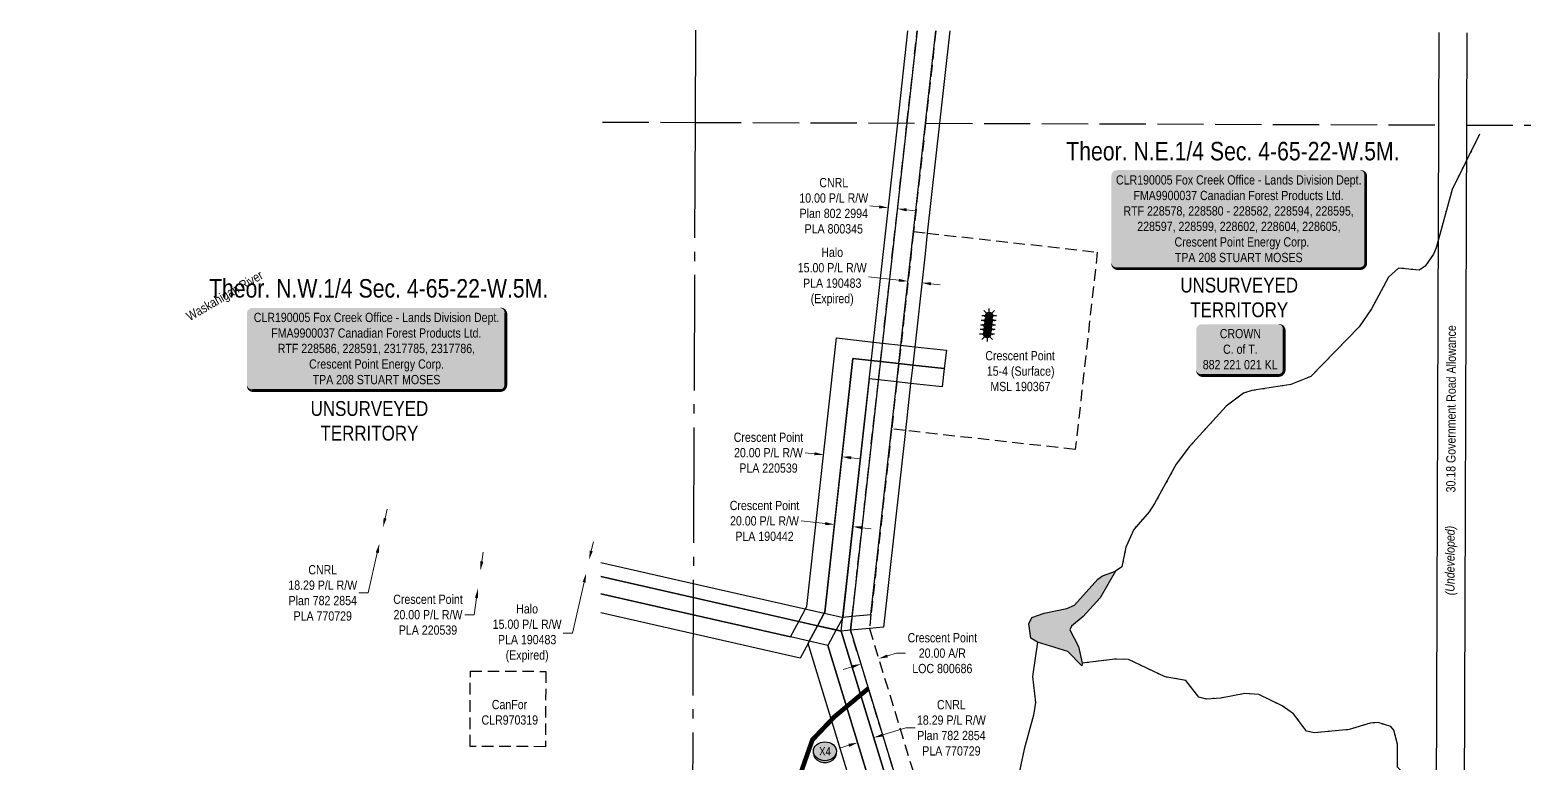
# Model space of a CAD drawing. Extents: x 479493 to 483772, y 6048995 to 6053527.
# Drawn here: x 482149 to 483772, y 6050003 to 6050796 of the extents above; entities that cross this region are included whole.
import ezdxf
from ezdxf.enums import TextEntityAlignment as Align

# ---------------------------------------------------------------- set-up
doc = ezdxf.new("R2010")
doc.units = 0
doc.header["$LTSCALE"] = 5
doc.header["$PDMODE"] = 35
doc.header["$PDSIZE"] = 5
for name, pattern in [('foc-ACCESSROAD', [3.75, 2.5, -1.25]), ('foc-QUARTERLINE', [33, 25, -3, 2, -3]), ('foc-UNSURVEYED', [12.5, 10, -2.5]), ('foc-WHEELTRACKS', [2, 0.4, -1.6])]:
    doc.linetypes.add(name, pattern=pattern)
doc.layers.get('Defpoints').update_dxf_attribs({"color": 9})
for name, color, linetype in [('AS-OWNER', 7, 'Continuous'), ('C-AR', 13, 'foc-ACCESSROAD'), ('C-RW', 13, 'Continuous'), ('C-SYMBOL', 7, 'Continuous'), ('C-WS', 13, 'foc-ACCESSROAD'), ('C-WS-S', 13, 'Continuous'), ('F-RW', 190, 'Continuous'), ('F-WS', 190, 'foc-ACCESSROAD'), ('L-QSEC', 8, 'foc-QUARTERLINE'), ('L-ROAD-T', 7, 'Continuous'), ('L-SEC', 7, 'Continuous'), ('L-UNS-T', 3, 'Continuous'), ('L-USEC', 7, 'foc-UNSURVEYED'), ('oil_and_gas_wells_pt', 7, 'Continuous'), ('P-CROSSINGS', 250, 'Continuous'), ('P-PROPOSED', 10, 'Continuous'), ('T-WATER', 160, 'Continuous'), ('T-WATER-H', 133, 'Continuous'), ('T-WATER-P3', 160, 'foc-WHEELTRACKS'), ('T-WATER-T', 170, 'Continuous')]:
    doc.layers.add(name, color=color, linetype=linetype)
for name, color, linetype, lineweight in [('C-AR-T', 13, 'Continuous', 9), ('C-RW-T', 13, 'Continuous', 9), ('C-WS-T', 13, 'Continuous', 9), ('F-RW-T', 190, 'Continuous', 9), ('F-WS-T', 190, 'Continuous', 9), ('T-TEXT', 48, 'Continuous', 18)]:
    doc.layers.add(name, color=color, linetype=linetype, lineweight=lineweight)
doc.styles.add('175L', font='', dxfattribs={"height": 20})
doc.styles.add('80', font='', dxfattribs={"height": 10})
doc.styles.add('80CG', font='', dxfattribs={"height": 10})
doc.styles.add('80L', font='', dxfattribs={"height": 10})
doc.styles.add('80LS', font='', dxfattribs={"height": 10})
doc.styles.add('Crossing', font='', dxfattribs={"height": 10})
doc.styles.add('foc-LtypeFont', font='', dxfattribs={"height": 7.35})
doc.styles.get('175L').set_extended_font_data('Arial Narrow')
doc.styles.get('80').set_extended_font_data('Arial Narrow')
doc.styles.get('80CG').set_extended_font_data('Arial Narrow')
doc.styles.get('80L').set_extended_font_data('Arial Narrow')
doc.styles.get('80LS').set_extended_font_data('Arial Narrow', italic=True)
doc.styles.get('Crossing').set_extended_font_data('Arial Narrow')
doc.styles.get('foc-LtypeFont').set_extended_font_data('Arial Narrow')
doc.linetypes.add('foc-TOPO-flowdirection-NOLINE', pattern='A,0,[">",foc-LtypeFont,S=0.3,R=0,X=0,Y=-0.945],-20,[">",foc-LtypeFont,S=0.3,R=0,X=0,Y=-0.945],0', length=20)
doc.dimstyles.new('Compass 5 000', dxfattribs={"dimscale": 5, "dimtxt": 9, "dimasz": 2, "dimexe": 0.2, "dimexo": 0.0625, "dimgap": 0.5, "dimtad": 0, "dimtih": 1, "dimtoh": 1, "dimzin": 0, "dimdsep": 46, "dimtxsty": '80CG', "dimcen": 0.1, "dimse1": 1, "dimse2": 1, "dimclrd": 256, "dimclrt": 256, "dimaunit": 1, "dimadec": 4, "dimazin": 0, "dimtfac": 0.06, "dimtofl": 0, "dimtmove": 0, "dimatfit": 1, "dimfxl": 0.2, "dimtolj": 1, "dimtzin": 0, "dimlwd": -1, "dimarcsym": 0})

# ---------------------------------------------------------------- blocks, each defined once
blk = doc.blocks.new('*D28')
at = {"layer": 'Defpoints', "color": 0, "transparency": 16777216}
for p in [(482753.5, 6050223.3), (482787, 6050200.3), (482790.3, 6050214.9)]:
    blk.add_point(p, dxfattribs=at)
at = {"layer": 'F-RW-T', "transparency": 16777216}
for p, q in [((482755.7, 6050233), (482758, 6050242.8)), ((482748, 6050198.9), (482735.5, 6050143.7)), ((482735.5, 6050143.7), (482725.5, 6050143.7))]:
    blk.add_line(p, q, dxfattribs=at)
for points in [[(482754.1, 6050233.4), (482757.4, 6050232.7), (482753.5, 6050223.3)], [(482746.4, 6050199.3), (482749.6, 6050198.5), (482750.2, 6050208.6)]]:
    blk.add_solid(points, dxfattribs=at)
at = {"layer": 'F-RW-T', "transparency": 16777216, "insert": (482686.4, 6050143.7), "char_height": 10, "attachment_point": 5, "style": '80CG'}
blk.add_mtext('\\A1;Halo\\P15.00 P/L R/W\\PPLA 190483\\P(Expired)', dxfattribs=at)
blk = doc.blocks.new('*D29')
at = {"layer": 'Defpoints', "color": 0, "transparency": 16777216}
for p in [(483077.1, 6050605.9), (483076.9, 6050604.1), (483087.1, 6050604.8)]:
    blk.add_point(p, dxfattribs=at)
at = {"layer": 'F-RW-T', "transparency": 16777216}
for p, q in [((483067, 6050605.2), (483057.1, 6050606.3)), ((483096.8, 6050601.9), (483106.7, 6050600.8))]:
    blk.add_line(p, q, dxfattribs=at)
for points in [[(483067.2, 6050606.8), (483066.8, 6050603.5), (483076.9, 6050604.1)], [(483097, 6050603.5), (483096.6, 6050600.2), (483086.9, 6050603)]]:
    blk.add_solid(points, dxfattribs=at)
at = {"layer": 'F-RW-T', "transparency": 16777216, "insert": (483018, 6050606.3), "char_height": 10, "width": 439.12, "attachment_point": 5, "style": '80CG'}
blk.add_mtext('\\A1;CNRL\\P10.00 P/L R/W\\PPlan 802 2994\\PPLA 800345', dxfattribs=at)
blk = doc.blocks.new('GAS')
h = blk.add_hatch(color=255)
h.dxf.hatch_style = 1
edge = h.paths.add_edge_path()
edge.add_arc((0, 0), 0.9, 0, 360)
for p, q in [((-0.81, 0), (-1.62, 0)), ((-0.57, 0.57), (-1.14, 1.14)), ((0, 0.81), (0, 1.62)), ((0.57, 0.57), (1.14, 1.14)), ((1.62, 0), (0.81, 0)), ((-0.57, -0.57), (-1.14, -1.14)), ((0, -0.81), (0, -1.62)), ((1.14, -1.14), (0.57, -0.57))]:
    blk.add_line(p, q)
blk.add_circle((0, 0), 0.8)
blk = doc.blocks.new('*U41')
h = blk.add_hatch(color=255)
edge = h.paths.add_edge_path()
edge.add_line((-134, -45.5), (134, -45.5))
edge.add_arc((134, -39.5), 6, 270, 360)
edge.add_line((140, -39.5), (140, 38))
edge.add_arc((134, 38), 6, 0, 90)
edge.add_line((134, 44), (-134, 44))
edge.add_arc((-134, 38), 6, 90, 180)
edge.add_line((-140, 38), (-140, -39.5))
edge.add_arc((-134, -39.5), 6, 180, 270)
at = {"color": 44, "flags": 128}
blk.add_lwpolyline([(-134, -45.5, 3, 3, 0), (134, -45.5, 3, 3, 0.414214), (140, -39.5, 3, 3, 0), (140, 38, 3, 0, 0.414214), (134, 44, 0, 0, 0), (-134, 44, 0, 0, 0.414214), (-140, 38, 0, 0, 0), (-140, -39.5, 0, 3, 0.414214)], format="xyseb", close=True, dxfattribs=at)
at = {"color": 44, "style": '80'}
blk.add_attdef('ENTER_TEXT_001', (-36, -5), '', height=10, dxfattribs=at)
blk = doc.blocks.new('*U39')
h = blk.add_hatch(color=255)
edge = h.paths.add_edge_path()
edge.add_line((-131.5, -54), (131.5, -54))
edge.add_arc((131.5, -48), 6, 270, 360)
edge.add_line((137.5, -48), (137.5, 46.5))
edge.add_arc((131.5, 46.5), 6, 0, 90)
edge.add_line((131.5, 52.5), (-131.5, 52.5))
edge.add_arc((-131.5, 46.5), 6, 90, 180)
edge.add_line((-137.5, 46.5), (-137.5, -48))
edge.add_arc((-131.5, -48), 6, 180, 270)
at = {"color": 44, "flags": 128}
blk.add_lwpolyline([(-131.5, -54, 3, 3, 0), (131.5, -54, 3, 3, 0.414214), (137.5, -48, 3, 3, 0), (137.5, 46.5, 3, 0, 0.414214), (131.5, 52.5, 0, 0, 0), (-131.5, 52.5, 0, 0, 0.414214), (-137.5, 46.5, 0, 0, 0), (-137.5, -48, 0, 3, 0.414214)], format="xyseb", close=True, dxfattribs=at)
at = {"color": 44, "style": '80'}
blk.add_attdef('ENTER_TEXT_001', (-36, -5), '', height=10, dxfattribs=at)
blk = doc.blocks.new('*D42')
at = {"layer": 'C-AR-T', "transparency": 16777216}
for p, q in [((483076.1, 6050119.2), (483085.7, 6050122.2)), ((483085.7, 6050122.2), (483095.7, 6050122.2)), ((483037.8, 6050107.5), (483028.3, 6050104.6))]:
    blk.add_line(p, q, dxfattribs=at)
for points in [[(483075.6, 6050120.8), (483076.6, 6050117.6), (483066.5, 6050116.3)], [(483037.3, 6050109.1), (483038.3, 6050105.9), (483047.4, 6050110.5)]]:
    blk.add_solid(points, dxfattribs=at)
at = {"layer": 'Defpoints', "color": 0, "transparency": 16777216}
for p in [(483064.4, 6050123.2), (483045.3, 6050117.3), (483066.5, 6050116.3)]:
    blk.add_point(p, dxfattribs=at)
at = {"layer": 'C-AR-T', "transparency": 16777216, "insert": (483135.4, 6050122.2), "char_height": 10, "attachment_point": 5, "style": '80CG'}
blk.add_mtext('\\A1;Crescent Point\\P20.00 A/R\\PLOC 800686', dxfattribs=at)
blk = doc.blocks.new('*D43')
at = {"layer": 'C-RW-T', "transparency": 16777216}
for p, q in [((483008.8, 6050262.5), (482982.8, 6050265.3)), ((483048.6, 6050258), (483058.5, 6050256.9))]:
    blk.add_line(p, q, dxfattribs=at)
for points in [[(483008.9, 6050264.1), (483008.6, 6050260.8), (483018.7, 6050261.4)], [(483048.7, 6050259.7), (483048.4, 6050256.4), (483038.6, 6050259.1)]]:
    blk.add_solid(points, dxfattribs=at)
at = {"layer": 'Defpoints', "color": 0, "transparency": 16777216}
for p in [(483021.4, 6050285.7), (483041.3, 6050283.5), (483038.6, 6050259.1)]:
    blk.add_point(p, dxfattribs=at)
at = {"layer": 'C-RW-T', "transparency": 16777216, "insert": (482943.1, 6050265.3), "char_height": 10, "attachment_point": 5, "style": '80CG'}
blk.add_mtext('\\A1;Crescent Point\\P20.00 P/L R/W\\PPLA 190442', dxfattribs=at)
blk = doc.blocks.new('*D44')
at = {"layer": 'Defpoints', "color": 0, "transparency": 16777216}
for p in [(483098.3, 6050524.6), (483098.3, 6050524.5), (483113.2, 6050522.9)]:
    blk.add_point(p, dxfattribs=at)
at = {"layer": 'F-RW-T', "transparency": 16777216}
for p, q in [((483088.4, 6050525.7), (483055.4, 6050529.4)), ((483123.1, 6050521.8), (483133.1, 6050520.7))]:
    blk.add_line(p, q, dxfattribs=at)
for points in [[(483088.5, 6050527.3), (483088.2, 6050524), (483098.3, 6050524.6)], [(483123.3, 6050523.5), (483123, 6050520.2), (483113.2, 6050522.9)]]:
    blk.add_solid(points, dxfattribs=at)
at = {"layer": 'F-RW-T', "transparency": 16777216, "insert": (483016.3, 6050529.4), "char_height": 10, "attachment_point": 5, "style": '80CG'}
blk.add_mtext('\\A1;Halo\\P15.00 P/L R/W\\PPLA 190483\\P(Expired)', dxfattribs=at)
blk = doc.blocks.new('*D45')
at = {"layer": 'C-RW-T', "transparency": 16777216}
for p, q in [((482997.1, 6050338), (482987.1, 6050339.1)), ((483036.8, 6050333.6), (483046.7, 6050332.5))]:
    blk.add_line(p, q, dxfattribs=at)
for points in [[(482997.3, 6050339.7), (482996.9, 6050336.4), (483007, 6050336.9)], [(483037, 6050335.3), (483036.6, 6050332), (483026.8, 6050334.7)]]:
    blk.add_solid(points, dxfattribs=at)
at = {"layer": 'Defpoints', "color": 0, "transparency": 16777216}
for p in [(483007, 6050337.1), (483007, 6050336.9), (483026.8, 6050334.9)]:
    blk.add_point(p, dxfattribs=at)
at = {"layer": 'C-RW-T', "transparency": 16777216, "insert": (482947.4, 6050339.1), "char_height": 10, "attachment_point": 5, "style": '80CG'}
blk.add_mtext('\\A1;Crescent Point\\P20.00 P/L R/W\\PPLA 220539', dxfattribs=at)
blk = doc.blocks.new('*D46')
at = {"layer": 'C-RW-T', "transparency": 16777216}
for p, q in [((482637.4, 6050221.5), (482638.9, 6050231.4)), ((482631.6, 6050182), (482629, 6050163.8)), ((482629, 6050163.8), (482619, 6050163.8))]:
    blk.add_line(p, q, dxfattribs=at)
for points in [[(482635.8, 6050221.8), (482639.1, 6050221.3), (482636, 6050211.6)], [(482630, 6050182.2), (482633.3, 6050181.7), (482633.1, 6050191.9)]]:
    blk.add_solid(points, dxfattribs=at)
at = {"layer": 'Defpoints', "color": 0, "transparency": 16777216}
for p in [(482632.8, 6050212.1), (482629.9, 6050192.3), (482633.1, 6050191.9)]:
    blk.add_point(p, dxfattribs=at)
at = {"layer": 'C-RW-T', "transparency": 16777216, "insert": (482579.2, 6050163.8), "char_height": 10, "attachment_point": 5, "style": '80CG'}
blk.add_mtext('\\A1;Crescent Point\\P20.00 P/L R/W\\PPLA 220539', dxfattribs=at)
blk = doc.blocks.new('*D49')
at = {"layer": 'Defpoints', "color": 0, "transparency": 16777216}
for p in [(483061.3, 6050030.8), (483049.7, 6050006.3), (483067.2, 6050011.7)]:
    blk.add_point(p, dxfattribs=at)
at = {"layer": 'F-RW-T', "transparency": 16777216}
for p, q in [((483070.9, 6050033.7), (483096.1, 6050041.4)), ((483096.1, 6050041.4), (483106.1, 6050041.4)), ((483034.3, 6050022.5), (483024.7, 6050019.6))]:
    blk.add_line(p, q, dxfattribs=at)
for points in [[(483033.8, 6050024.1), (483034.8, 6050020.9), (483043.8, 6050025.4)], [(483070.4, 6050035.3), (483071.4, 6050032.1), (483061.3, 6050030.8)]]:
    blk.add_solid(points, dxfattribs=at)
at = {"layer": 'F-RW-T', "transparency": 16777216, "insert": (483145.2, 6050041.4), "char_height": 10, "attachment_point": 5, "style": '80CG'}
blk.add_mtext('\\A1;CNRL\\P18.29 P/L R/W\\PPlan 782 2854\\PPLA 770729', dxfattribs=at)
blk = doc.blocks.new('*D51')
at = {"layer": 'Defpoints', "color": 0, "transparency": 16777216}
for p in [(482508.7, 6050263.4), (482504.6, 6050245.6), (482526.6, 6050240.6)]:
    blk.add_point(p, dxfattribs=at)
at = {"layer": 'F-RW-T', "transparency": 16777216}
for p, q in [((482532.8, 6050268.2), (482535, 6050278)), ((482524.3, 6050230.9), (482514.5, 6050187.4)), ((482514.5, 6050187.4), (482504.5, 6050187.4))]:
    blk.add_line(p, q, dxfattribs=at)
for points in [[(482531.2, 6050268.6), (482534.4, 6050267.8), (482530.6, 6050258.5)], [(482522.7, 6050231.2), (482526, 6050230.5), (482526.6, 6050240.6)]]:
    blk.add_solid(points, dxfattribs=at)
at = {"layer": 'F-RW-T', "transparency": 16777216, "insert": (482465.4, 6050187.4), "char_height": 10, "attachment_point": 5, "style": '80CG'}
blk.add_mtext('\\A1;CNRL\\P18.29 P/L R/W\\PPlan 782 2854\\PPLA 770729', dxfattribs=at)
blk = doc.blocks.new('xing2')
h = blk.add_hatch(color=50)
h.dxf.hatch_style = 1
edge = h.paths.add_edge_path()
edge.add_ellipse((0, 0), major_axis=(-12.5, 0), ratio=0.816297, start_angle=0, end_angle=360)
h = blk.add_hatch(color=250)
h.dxf.hatch_style = 1
edge = h.paths.add_edge_path()
edge.add_ellipse((0, -2), major_axis=(-12.5, 0), ratio=0.816297, start_angle=0, end_angle=180)
edge.add_line((12.5, -2), (12.5, 0))
edge.add_ellipse((0, 0), major_axis=(-12.5, 0), ratio=0.816297, start_angle=0, end_angle=180, ccw=False)
edge.add_line((-12.5, 0), (-12.5, -2))
at = {"color": 250}
blk.add_ellipse((0, 0), major_axis=(-12.5, 0), ratio=0.816297, dxfattribs=at)
blk.add_ellipse((0, -2), major_axis=(-12.5, 0), ratio=0.816297, start_param=0, end_param=3.141593, dxfattribs=at)
at = {"color": 250, "style": 'Crossing'}
blk.add_attdef('CROSSING', text='', height=9, dxfattribs=at).set_placement((0.1, 0), align=Align.MIDDLE_CENTER)
at = {"color": 250, "style": 'Crossing', "flags": 1}
for tag, p in [('OWNER', (0.1, -12.5)), ('DESCRIPTION', (0.1, -25.8)), ('LOCATION', (0.1, -39.3)), ('DWG_REF', (0.1, -52.8))]:
    blk.add_attdef(tag, text='', height=9, dxfattribs=at).set_placement(p, align=Align.MIDDLE_CENTER)
blk = doc.blocks.new('*U25')
h = blk.add_hatch(color=255)
edge = h.paths.add_edge_path()
edge.add_line((-41.5, -28.5), (41.5, -28.5))
edge.add_arc((41.5, -22.5), 6, 270, 360)
edge.add_line((47.5, -22.5), (47.5, 21))
edge.add_arc((41.5, 21), 6, 0, 90)
edge.add_line((41.5, 27), (-41.5, 27))
edge.add_arc((-41.5, 21), 6, 90, 180)
edge.add_line((-47.5, 21), (-47.5, -22.5))
edge.add_arc((-41.5, -22.5), 6, 180, 270)
at = {"color": 14, "flags": 128}
blk.add_lwpolyline([(-41.5, -28.5, 3, 3, 0), (41.5, -28.5, 3, 3, 0.414214), (47.5, -22.5, 3, 3, 0), (47.5, 21, 3, 0, 0.414214), (41.5, 27, 0, 0, 0), (-41.5, 27, 0, 0, 0.414214), (-47.5, 21, 0, 0, 0), (-47.5, -22.5, 0, 3, 0.414214)], format="xyseb", close=True, dxfattribs=at)
at = {"color": 14, "style": '80'}
blk.add_attdef('ENTER_TEXT_001', (-26.8, -4.9), '', height=10, dxfattribs=at)

msp = doc.modelspace()

# ---------------------------------------------------------------- hatches: boundary and pattern name
at = {"layer": 'T-WATER-H'}
h = msp.add_hatch(color=256, dxfattribs=at)
h.dxf.hatch_style = 1
h.paths.add_polyline_path([(483286.193, 6050108.561), (483271.158, 6050124.009), (483238.176, 6050134.032), (483230.923, 6050138.516), (483229.066, 6050153.993), (483232.215, 6050160.72), (483245.402, 6050165.636), (483269.938, 6050170.398), (483278.383, 6050174.232), (483303.513, 6050202.11), (483308.632, 6050205.775), (483322.639, 6050210.886), (483306.002, 6050181.976), (483287.603, 6050161.779), (483275.186, 6050151.48), (483273.096, 6050147.446), (483282.611, 6050129.472), (483286.716, 6050111.374)])

# ---------------------------------------------------------------- linework, layer by layer
at = {"layer": 'C-AR'}
for points in [[(483114.382, 6049891.397), (483036.214, 6050147.039), (483037.904, 6050162.255), (483066.318, 6050417.985), (483068.525, 6050437.845), (483097.173, 6050695.717), (483108.275, 6050795.643)], [(483128.393, 6050795.572), (483117.292, 6050695.645), (483104.263, 6050578.322), (483094.26, 6050488.306), (483088.407, 6050435.639), (483086.2, 6050415.777), (483080.529, 6050364.743), (483058.242, 6050164.153), (483056.551, 6050148.938), (483134.298, 6049894.677)]]:
    msp.add_lwpolyline(points, dxfattribs=at)
at = {"layer": 'C-RW'}
for points in [[(482766.098, 6050186.305), (482865.964, 6050163.655), (482971.322, 6050139.76), (482980.217, 6050156.487), (482987.514, 6050170.215), (482988.754, 6050172.548), (483000.42, 6050277.525), (483021.041, 6050463.24), (483060.799, 6050458.818), (483070.732, 6050457.713), (483090.615, 6050455.502), (483105.522, 6050453.844), (483139.755, 6050450.038), (483137.498, 6050430.184), (483103.315, 6050433.979), (483088.407, 6050435.636), (483068.525, 6050437.845), (483058.592, 6050438.95), (483038.66, 6050441.164), (483020.264, 6050275.325), (483008.2, 6050166.541), (483007.716, 6050165.633), (483000.4, 6050151.907), (482991.516, 6050135.181), (482990.157, 6050132.625), (482981.8, 6050116.874), (482865.887, 6050143.178), (482766.022, 6050165.84)], [(483063.845, 6049891.576), (482995.936, 6050113.668), (482990.135, 6050132.68), (482991.474, 6050135.19), (483000.395, 6050151.911), (483007.715, 6050165.634), (483008.2, 6050166.541), (483038.617, 6050441.164), (483058.592, 6050438.947), (483068.525, 6050437.845), (483088.407, 6050435.639), (483103.316, 6050433.984), (483137.451, 6050430.197), (483137.451, 6050430.197), (483135.247, 6050410.331), (483101.109, 6050414.121), (483086.2, 6050415.777), (483066.318, 6050417.985), (483056.38, 6050419.07), (483027.742, 6050161.307), (483027.655, 6050160.53), (483020.563, 6050147.337), (483011.672, 6050130.61), (483084.784, 6049891.502)]]:
    msp.add_lwpolyline(points, dxfattribs=at)
at = {"layer": 'C-WS'}
msp.add_lwpolyline([(483302.955, 6050556.219), (483279.2, 6050342.647), (483095.439, 6050363.085), (483080.528, 6050364.743), (483086.201, 6050415.777), (483088.408, 6050435.638), (483090.616, 6050455.501), (483094.263, 6050488.305), (483104.269, 6050578.32), (483119.167, 6050576.662), (483302.955, 6050556.219)], close=True, dxfattribs=at)
at = {"layer": 'F-RW'}
for points in [[(483143.482, 6050795.519), (483132.38, 6050695.591), (483119.167, 6050576.663), (483116.666, 6050554.155), (483103.316, 6050433.984), (483101.109, 6050414.121), (483095.439, 6050363.085), (483071.803, 6050150.361), (483056.551, 6050148.938), (483036.214, 6050147.04), (483026.053, 6050146.092), (483020.563, 6050147.337), (483000.395, 6050151.911), (482866.034, 6050182.384), (482766.169, 6050205.031)], [(482766.226, 6050220.403), (482866.091, 6050197.754), (483007.715, 6050165.634), (483027.072, 6050161.244), (483027.743, 6050161.307), (483037.904, 6050162.255), (483058.241, 6050164.153), (483080.529, 6050364.743), (483086.2, 6050415.777), (483088.407, 6050435.639), (483094.259, 6050488.306), (483104.263, 6050578.322), (483117.292, 6050695.645), (483128.393, 6050795.572)], [(483666.887, 6049254.959), (483666.827, 6049238.06), (483270.263, 6049782.69), (483193.896, 6049800.951), (483111.072, 6049868.052), (483103.921, 6049891.435), (483026.053, 6050146.092), (483087.122, 6050695.752), (483098.223, 6050795.678)], [(483108.275, 6050795.643), (483097.173, 6050695.717), (483036.214, 6050147.039), (483114.381, 6049891.397), (483117.282, 6049881.918), (483119.736, 6049873.895), (483198.426, 6049810.145), (483218.743, 6049805.381), (483276.174, 6049791.554), (483666.887, 6049254.96)], [(482766.169, 6050205.033), (482866.034, 6050182.384), (482980.217, 6050156.487), (483000.4, 6050151.907), (483026.053, 6050146.092), (483103.921, 6049891.435), (483111.072, 6049868.052), (483193.896, 6049800.951), (483270.263, 6049782.69), (483666.827, 6049238.06), (483666.718, 6049207.157), (483259.455, 6049766.478), (483185.612, 6049784.135), (483095.225, 6049857.365), (483084.784, 6049891.502), (483011.672, 6050130.61), (482991.516, 6050135.181), (482971.322, 6050139.76), (482865.964, 6050163.655), (482766.098, 6050186.305)]]:
    msp.add_lwpolyline(points, dxfattribs=at)
at = {"layer": 'F-WS'}
msp.add_lwpolyline([(482624.708, 6050021.304), (482625.013, 6050102.816), (482706.525, 6050102.53), (482706.219, 6050021.018), (482624.708, 6050021.304)], close=True, dxfattribs=at)
at = {"layer": 'L-QSEC'}
msp.add_line((482868.333, 6050796.483), (482867.959, 6050696.534), dxfattribs=at)
at = {"layer": 'L-QSEC', "flags": 128}
msp.add_lwpolyline([(482867.959, 6050696.534), (482865.06, 6049922.289)], dxfattribs=at)
at = {"layer": 'L-SEC'}
for p, q in [((483672.347, 6050793.666), (483671.993, 6050693.716)), ((483702.523, 6050793.561), (483702.168, 6050693.609)), ((483671.993, 6050693.716), (483669.139, 6049889.466)), ((483702.168, 6050693.609), (483699.314, 6049889.359))]:
    msp.add_line(p, q, dxfattribs=at)
at = {"layer": 'L-USEC'}
for p, q in [((482768.01, 6050696.885), (482867.959, 6050696.534)), ((482867.959, 6050696.534), (483671.993, 6050693.716)), ((483702.168, 6050693.611), (483771.94, 6050693.366))]:
    msp.add_line(p, q, dxfattribs=at)
at = {"layer": 'oil_and_gas_wells_pt'}
for p in [(483186.04, 6050487.171), (483184.371, 6050472.378), (483184.905, 6050477.272), (483185.505, 6050482.277), (483183.836, 6050467.484)]:
    msp.add_point(p, dxfattribs=at)
at = {"layer": 'P-PROPOSED', "const_width": 5}
msp.add_lwpolyline([(482104.248, 6049701.958), (482152.792, 6049706.608), (482195.796, 6049712.665), (482229.746, 6049708.382), (482272.663, 6049692.306), (482321.822, 6049676.898), (482364.132, 6049682.958), (482584.187, 6049581.126), (482741.785, 6049460.172), (482760.689, 6049509.21), (482774.759, 6049563.107), (482781.833, 6049600.431), (482804.79, 6049621.786), (482889.095, 6049734.208), (482901.697, 6049767.359), (482933.699, 6049797.671), (482951.143, 6049828.038), (482958.984, 6049885.414), (482968.164, 6049930.335), (482981.559, 6049990.455), (482994.872, 6050028.443), (483018.532, 6050053.253), (483055.473, 6050084.055)], dxfattribs=at)
at = {"layer": 'T-WATER'}
msp.add_lwpolyline([(483286.193, 6050108.561), (483271.158, 6050124.009), (483238.176, 6050134.032), (483230.923, 6050138.516), (483229.066, 6050153.993), (483232.215, 6050160.72), (483245.402, 6050165.636), (483269.938, 6050170.398), (483278.383, 6050174.232), (483303.513, 6050202.11), (483308.632, 6050205.775), (483322.639, 6050210.886), (483306.002, 6050181.976), (483287.603, 6050161.779), (483275.186, 6050151.48), (483273.096, 6050147.446), (483282.611, 6050129.472), (483286.716, 6050111.374), (483286.193, 6050108.561)], close=True, dxfattribs=at)
at = {"layer": 'T-WATER', "flags": 128}
msp.add_lwpolyline([(483238.176, 6050134.032), (483232.889, 6050096.976), (483235.975, 6050068.675), (483233.801, 6050055.048), (483223.902, 6050018.335), (483202.377, 6049916.774), (483192.252, 6049882.963), (483181.88, 6049858.505), (483179.057, 6049854.157), (483166.5, 6049844.164)], dxfattribs=at)
at = {"layer": 'T-WATER-P3', "linetype": 'foc-TOPO-flowdirection-NOLINE', "flags": 128}
for points in [[(483716.381, 6050683.812), (483686.542, 6050623.897), (483669.415, 6050560.817), (483666.572, 6050554.054), (483657.648, 6050541.05), (483650.888, 6050536.725), (483628.627, 6050538.781), (483617.964, 6050529.196), (483599.554, 6050494.901), (483586.161, 6050475.165), (483533.886, 6050421.651), (483512.329, 6050412.839), (483470.223, 6050406.293), (483461.171, 6050403.381), (483442.492, 6050389.634), (483402.73, 6050345.904), (483388.378, 6050326.862), (483364.952, 6050284.117), (483358.969, 6050275.09), (483342.346, 6050256.058), (483333.888, 6050236.734), (483329.601, 6050215.586), (483322.639, 6050210.886)], [(483238.176, 6050134.032), (483232.889, 6050096.976), (483235.975, 6050068.675), (483233.801, 6050055.048), (483223.902, 6050018.335), (483202.377, 6049916.774), (483192.252, 6049882.963), (483181.88, 6049858.505)], [(483768.544, 6049736.188), (483767.174, 6049740.282), (483764.119, 6049748.266), (483757.241, 6049766.244), (483742.132, 6049823.098), (483736.351, 6049888.957), (483731.96, 6049921.394), (483721.431, 6049946.094), (483687.569, 6049955.604), (483678.725, 6049961.137), (483663.983, 6049975.528), (483631.752, 6049994.64), (483627.448, 6049998.964), (483627.624, 6050023.694), (483623.565, 6050038.889), (483620.519, 6050042.725), (483606.539, 6050047.1), (483598.023, 6050046.542), (483575.467, 6050039.493), (483537.927, 6050036.098), (483529.124, 6050037.906), (483515.264, 6050056.701), (483502.896, 6050065.088), (483477.496, 6050077.494), (483462.555, 6050078.436), (483436.616, 6050073.674), (483420.899, 6050072.457), (483412.594, 6050074.672), (483398.672, 6050092.764), (483376.354, 6050096.464), (483336.706, 6050115.494), (483321.807, 6050115.644), (483286.716, 6050111.374)]]:
    msp.add_lwpolyline(points, dxfattribs=at)
at = {"layer": 'T-WATER-P3', "flags": 128}
for points in [[(483716.381, 6050683.812), (483686.542, 6050623.897), (483669.415, 6050560.817), (483666.572, 6050554.054), (483657.648, 6050541.05), (483650.888, 6050536.725), (483628.627, 6050538.781), (483617.964, 6050529.196), (483599.554, 6050494.901), (483586.161, 6050475.165), (483533.886, 6050421.651), (483512.329, 6050412.839), (483470.223, 6050406.293), (483461.171, 6050403.381), (483442.492, 6050389.634), (483402.73, 6050345.904), (483388.378, 6050326.862), (483364.952, 6050284.117), (483358.969, 6050275.09), (483342.346, 6050256.058), (483333.888, 6050236.734), (483329.601, 6050215.586), (483322.639, 6050210.886)], [(483768.544, 6049736.188), (483767.174, 6049740.282), (483764.119, 6049748.266), (483757.241, 6049766.244), (483742.132, 6049823.098), (483736.351, 6049888.957), (483731.96, 6049921.394), (483721.431, 6049946.094), (483687.569, 6049955.604), (483678.725, 6049961.137), (483663.983, 6049975.528), (483631.752, 6049994.64), (483627.448, 6049998.964), (483627.624, 6050023.694), (483623.565, 6050038.889), (483620.519, 6050042.725), (483606.539, 6050047.1), (483598.023, 6050046.542), (483575.467, 6050039.493), (483537.927, 6050036.098), (483529.124, 6050037.906), (483515.264, 6050056.701), (483502.896, 6050065.088), (483477.496, 6050077.494), (483462.555, 6050078.436), (483436.616, 6050073.674), (483420.899, 6050072.457), (483412.594, 6050074.672), (483398.672, 6050092.764), (483376.354, 6050096.464), (483336.706, 6050115.494), (483321.807, 6050115.644), (483286.716, 6050111.374)]]:
    msp.add_lwpolyline(points, dxfattribs=at)

# ---------------------------------------------------------------- block references
at = {"layer": 'AS-OWNER'}
ref = msp.add_blockref('*U25', (483457.513, 6050451.171), dxfattribs=at)
ref.add_attrib('ENTER_TEXT_001', 'CROWN', (483435.453, 6050462.943), dxfattribs={"layer": '0', "color": 14, "height": 10, "style": '80'})
ref.add_attrib('ENTER_TEXT_002', 'C. of T.', (483438.949, 6050446.099), dxfattribs={"layer": '0', "color": 14, "height": 10, "style": '80'})
ref.add_attrib('ENTER_TEXT_003', '882 221 021 KL', (483417.046, 6050429.392), dxfattribs={"layer": '0', "color": 14, "height": 10, "style": '80'})
at = {"layer": 'C-SYMBOL'}
ref = msp.add_blockref('*U39', (483455.736, 6050592.331), dxfattribs=at)
ref.add_attrib('ENTER_TEXT_001', 'CLR190005 Fox Creek Office - Lands Division Dept.', (483323.191, 6050629.301), dxfattribs={"layer": '0', "color": 44, "height": 10, "style": '80'})
ref.add_attrib('ENTER_TEXT_002', 'FMA9900037 Canadian Forest Products Ltd.', (483342.069, 6050612.457), dxfattribs={"layer": '0', "color": 44, "height": 10, "style": '80'})
ref.add_attrib('ENTER_TEXT_003', 'RTF 228578, 228580 - 228582, 228594, 228595,', (483331.264, 6050595.749), dxfattribs={"layer": '0', "color": 44, "height": 10, "style": '80'})
ref.add_attrib('ENTER_TEXT_004', '228597, 228599, 228602, 228604, 228605,', (483346.176, 6050579.042), dxfattribs={"layer": '0', "color": 44, "height": 10, "style": '80'})
ref.add_attrib('ENTER_TEXT_005', '  Crescent Point Energy Corp.', (483380.136, 6050562.198), dxfattribs={"layer": '0', "color": 44, "height": 10, "style": '80'})
ref.add_attrib('ENTER_TEXT_006', 'TPA 208 STUART MOSES', (483386.82, 6050545.354), dxfattribs={"layer": '0', "color": 44, "height": 10, "style": '80'})
ref = msp.add_blockref('*U41', (482523.36, 6050451.866), dxfattribs=at)
ref.add_attrib('ENTER_TEXT_001', 'CLR190005 Fox Creek Office - Lands Division Dept.', (482390.816, 6050480.483), dxfattribs={"layer": '0', "color": 44, "height": 10, "style": '80'})
ref.add_attrib('ENTER_TEXT_002', 'FMA9900037 Canadian Forest Products Ltd.', (482409.694, 6050463.639), dxfattribs={"layer": '0', "color": 44, "height": 10, "style": '80'})
ref.add_attrib('ENTER_TEXT_003', 'RTF 228586, 228591, 2317785, 2317786,', (482416.723, 6050446.931), dxfattribs={"layer": '0', "color": 44, "height": 10, "style": '80'})
ref.add_attrib('ENTER_TEXT_004', 'Crescent Point Energy Corp.', (482450.672, 6050430.087), dxfattribs={"layer": '0', "color": 44, "height": 10, "style": '80'})
ref.add_attrib('ENTER_TEXT_005', 'TPA 208 STUART MOSES', (482454.445, 6050413.243), dxfattribs={"layer": '0', "color": 44, "height": 10, "style": '80'})
at = {"layer": 'C-WS-S', "xscale": 5.000000000000024, "yscale": 5.000000000000024, "zscale": 5.000000000000024}
for p in [(483186.04, 6050487.171), (483184.371, 6050472.378), (483184.905, 6050477.272), (483185.505, 6050482.277), (483183.836, 6050467.484)]:
    msp.add_blockref('GAS', p, dxfattribs=at)
at = {"layer": 'P-CROSSINGS', "xscale": 0.9996571800000014, "yscale": 0.9996571800000014, "zscale": 0.9996571800000014}
msp.add_blockref('xing2', (483008.403, 6050016.049), dxfattribs=at).add_auto_attribs({'CROSSING': 'X4'})

# ---------------------------------------------------------------- texts
at = {"layer": 'C-SYMBOL', "color": 3, "style": '175L'}
for s, p in [('Theor. N.E.1/4 Sec. 4-65-22-W.5M.', (483449.621, 6050649.438)), ('Theor. N.W.1/4 Sec. 4-65-22-W.5M.', (482525.803, 6050500.958))]:
    msp.add_text(s, height=20, dxfattribs=at).set_placement(p, align=Align.BOTTOM_CENTER)
at = {"layer": 'C-WS-T', "insert": (483177.766, 6050449.083), "char_height": 10, "attachment_point": 1, "style": '80L'}
msp.add_mtext_dynamic_manual_height_columns('\\pi4.12475;Crescent Point\\P\\pi5.73798;15-4 (Surface)\\P\\pi9.60224;MSL 190367', width=82.77201, gutter_width=50, heights=[0], dxfattribs=at)
at = {"layer": 'F-WS-T', "insert": (482635.172, 6050071.617), "char_height": 10, "attachment_point": 1, "style": '80L'}
msp.add_mtext_dynamic_manual_height_columns('\\pi13.04795;CanFor\\P\\pi1.91562;CLR970319', width=63.89945, gutter_width=50, heights=[0], dxfattribs=at)
at = {"layer": 'L-ROAD-T', "style": '80L'}
msp.add_text('30.18 Government Road Allowance', height=10, rotation=89.796683, dxfattribs=at).set_placement((483685.522, 6050386.557), align=Align.MIDDLE_CENTER)
at = {"layer": 'L-UNS-T', "color": 3, "char_height": 16, "attachment_point": 5, "style": '80L'}
for insert in [(483456.398, 6050506.992), (482515.865, 6050373.468)]:
    msp.add_mtext_dynamic_manual_height_columns('UNSURVEYED TERRITORY', width=126.41375, gutter_width=47.5, heights=[0], dxfattribs=dict(at, insert=insert))
at = {"layer": 'T-TEXT', "style": '80LS'}
msp.add_text('(Undeveloped)', height=10, rotation=89.796683, dxfattribs=at).set_placement((483684.332, 6050222.438), align=Align.MIDDLE_CENTER)
at = {"layer": 'T-WATER-T', "insert": (482316.644, 6050489.949), "char_height": 10, "attachment_point": 1, "rotation": 30.320902, "style": '80L'}
msp.add_mtext_dynamic_manual_height_columns('Waskahigan River', width=93.2105, gutter_width=50, heights=[0], dxfattribs=at)

# ---------------------------------------------------------------- dimensions: what is measured, and where the dimension line sits
at = {"layer": 'C-AR-T', "color": 2}
dim = msp.add_aligned_dim(p1=(483045.301, 6050117.319), p2=(483064.431, 6050123.168), distance=-7.168, text='Crescent Point\\P20.00 A/R\\PLOC 800686', dimstyle='Compass 5 000', dxfattribs=at)
dim.commit()
dim.dimension.update_dxf_attribs({"geometry": '*D42', "text_midpoint": (483135.414, 6050122.161)})
at = {"layer": 'C-RW-T', "color": 2}
dim = msp.add_aligned_dim(p1=(483026.842, 6050334.856), p2=(483007.03, 6050337.055), distance=0.131, text='Crescent Point\\P20.00 P/L R/W\\PPLA 220539', dimstyle='Compass 5 000', dxfattribs=at)
dim.commit()
dim.dimension.update_dxf_attribs({"geometry": '*D45', "text_midpoint": (482947.377, 6050339.133)})
for base, p1, p2, angle, text, picture, middle in [((483038.613, 6050259.137), (483021.399, 6050285.709), (483041.319, 6050283.496), 353.660311, 'Crescent Point\\P20.00 P/L R/W\\PPLA 190442', '*D43', (482943.086, 6050265.333)), ((482633.091, 6050191.851), (482632.784, 6050212.089), (482629.904, 6050192.315), 261.714654, 'Crescent Point\\P20.00 P/L R/W\\PPLA 220539', '*D46', (482579.248, 6050163.824))]:
    dim = msp.add_linear_dim(base=base, p1=p1, p2=p2, angle=angle, text=text, dimstyle='Compass 5 000', dxfattribs=at)
    dim.commit()
    dim.dimension.update_dxf_attribs({"geometry": picture, "text_midpoint": middle, "dimtype": 161})
at = {"layer": 'F-RW-T'}
dim = msp.add_aligned_dim(p1=(483087.068, 6050604.756), p2=(483077.134, 6050605.859), distance=1.796, text='CNRL\\P10.00 P/L R/W\\PPlan 802 2994\\PPLA 800345', dimstyle='Compass 5 000', dxfattribs=at)
dim.commit()
dim.dimension.update_dxf_attribs({"geometry": '*D29', "text_midpoint": (483017.972, 6050606.283)})
at = {"layer": 'F-RW-T', "color": 2}
for base, p1, p2, angle, text, picture, middle in [((483098.291, 6050524.587), (483113.19, 6050522.868), (483098.284, 6050524.525), 173.658741, 'Halo\\P15.00 P/L R/W\\PPLA 190483\\P(Expired)', '*D44', (483016.302, 6050529.355)), ((482526.558, 6050240.631), (482508.672, 6050263.432), (482504.629, 6050245.604), 257.222437, 'CNRL\\P18.29 P/L R/W\\PPlan 782 2854\\PPLA 770729', '*D51', (482465.405, 6050187.418)), ((483061.311, 6050030.786), (483049.678, 6050006.313), (483067.159, 6050011.659), 17.002243, 'CNRL\\P18.29 P/L R/W\\PPlan 782 2854\\PPLA 770729', '*D49', (483145.236, 6050041.438))]:
    dim = msp.add_linear_dim(base=base, p1=p1, p2=p2, angle=angle, text=text, dimstyle='Compass 5 000', dxfattribs=at)
    dim.commit()
    dim.dimension.update_dxf_attribs({"geometry": picture, "text_midpoint": middle, "dimtype": 161})
at = {"layer": 'F-RW-T'}
dim = msp.add_linear_dim(base=(482753.534, 6050223.281), p1=(482786.954, 6050200.317), p2=(482790.272, 6050214.949), angle=77.22183, text='Halo\\P15.00 P/L R/W\\PPLA 190483\\P(Expired)', dimstyle='Compass 5 000', dxfattribs=at)
dim.commit()
dim.dimension.update_dxf_attribs({"geometry": '*D28', "text_midpoint": (482686.393, 6050143.671), "dimtype": 161})

doc.saveas('drawing.dxf')
